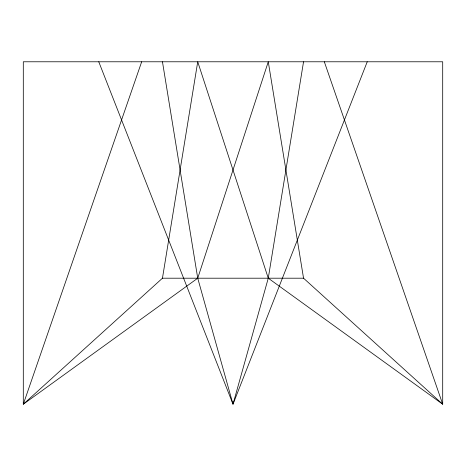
<?xml version="1.0" encoding="UTF-8"?>
<svg xmlns="http://www.w3.org/2000/svg" width="466" height="466" viewBox="0 0 466 466"><rect width="100%" height="100%" fill="white"/><g stroke="black" fill="none" stroke-linecap="round" stroke-linejoin="round"><path stroke-width="0.7" d="M303.541 61.78L268.27 278.202L442.7 404.22L442.7 61.78L23.3 61.78L23.3 404.22L162.459 278.202L197.73 61.78L268.27 278.202L233 404.22L98.763 61.78M141.676 61.78L23.3 404.22L197.73 278.202L268.27 61.78L303.541 278.202L442.7 404.22L324.324 61.78M367.237 61.78L233 404.22L197.73 278.202L162.459 61.78M162.459 278.202L303.541 278.202"/></g></svg>
